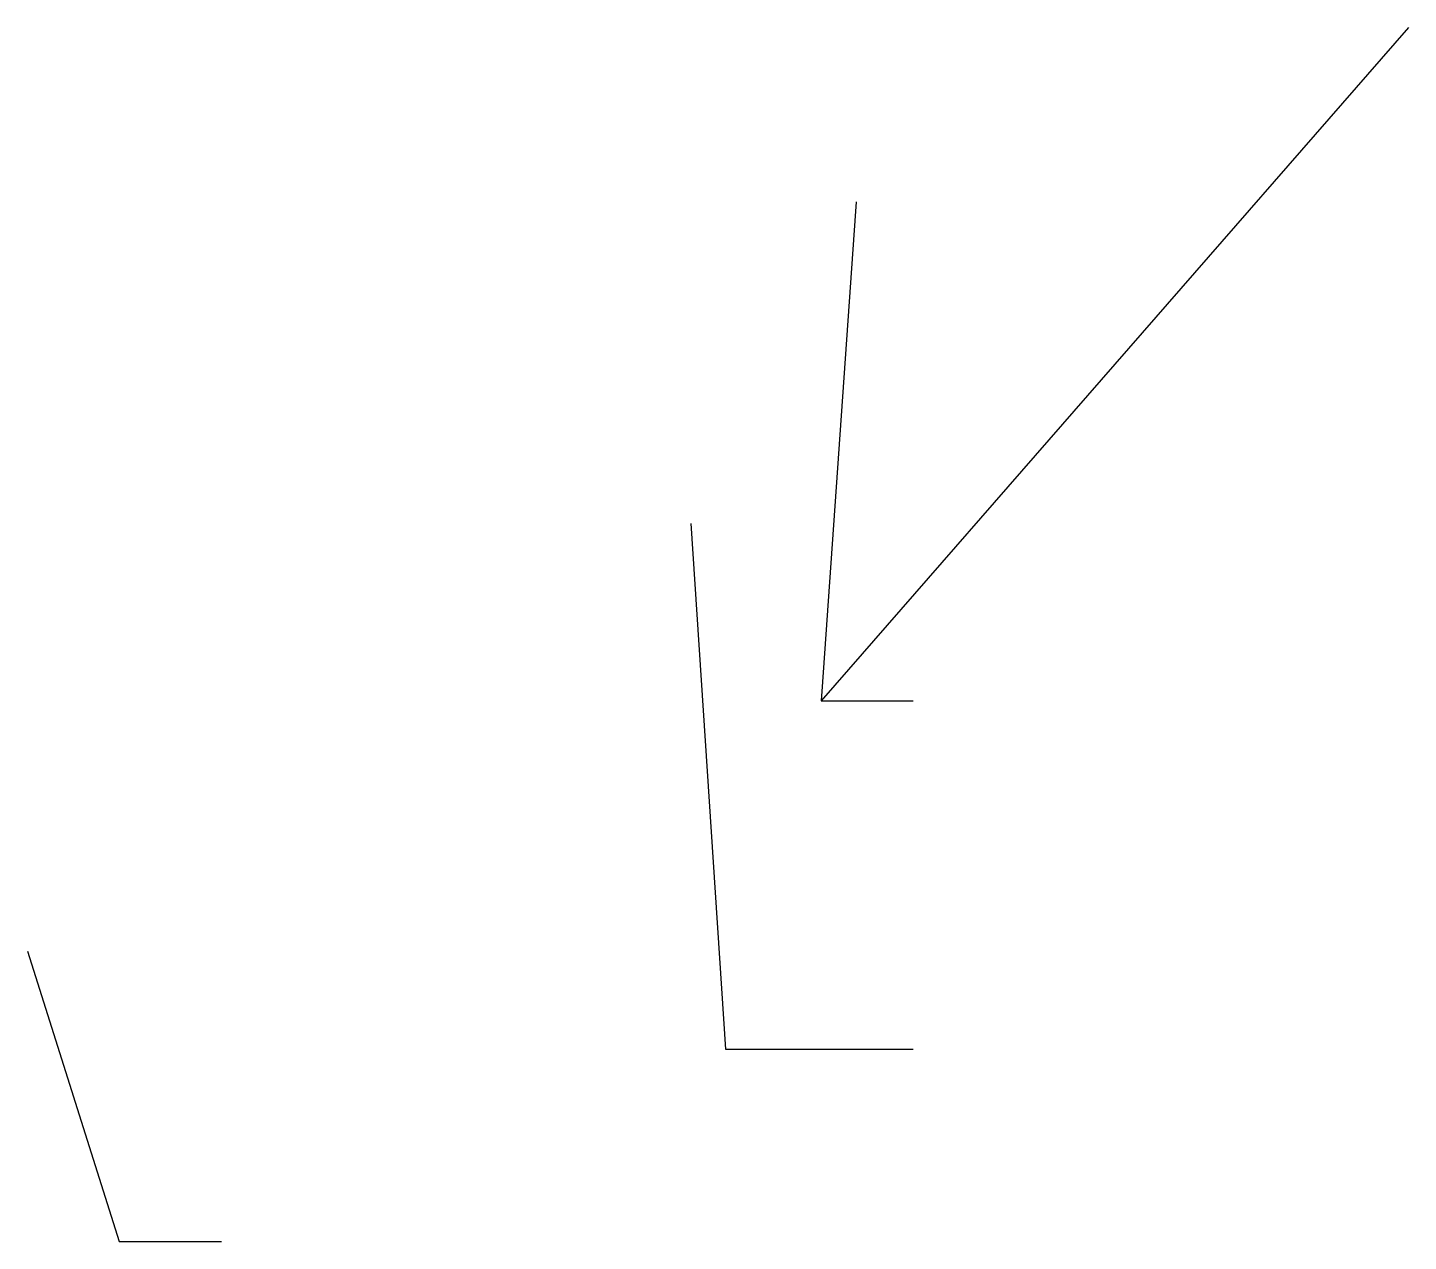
# Paper-space layout 'Layout1' of a CAD drawing. Extents: x 21.29 to 27.53, y 11.86 to 17.34.
import ezdxf

# ---------------------------------------------------------------- set-up
doc = ezdxf.new("R2010")
doc.units = 0
doc.header["$LTSCALE"] = 0.566653
doc.layers.add('DIM-TXT', color=7, linetype='CONTINUOUS')

psp = doc.layouts.get("Layout1")

# ---------------------------------------------------------------- linework, layer by layer
at = {"layer": 'DIM-TXT', "color": 0, "linetype": 'CONTINUOUS'}
psp.add_line((25.0308, 16.5535), (24.8726, 14.2994), dxfattribs=at)
at = {"layer": 'DIM-TXT', "color": 0, "linetype": 'CONTINUOUS', "flags": 128}
for points in [[(27.5255, 17.3414), (24.8726, 14.2994), (25.2888, 14.2994)], [(24.2838, 15.1009), (24.44, 12.7257), (25.2888, 12.7257)], [(21.2881, 13.1687), (21.7011, 11.8569), (22.1642, 11.8569)]]:
    psp.add_lwpolyline(points, dxfattribs=at)

doc.saveas('drawing.dxf')
